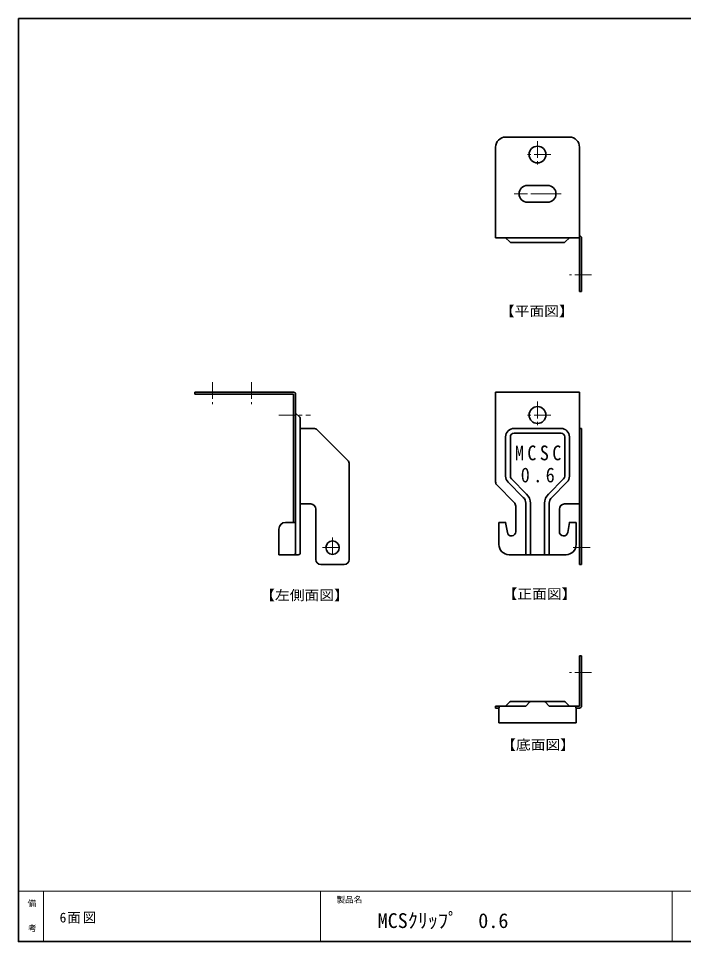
# Model space of a CAD drawing. Units: millimetres on the paper. Extents: x -405 to 411, y -913 to 286.
# Drawn here: x -405 to -206.9, y 11 to 286 of the extents above; entities that cross this region are included whole.
import ezdxf
from ezdxf.enums import TextEntityAlignment as Align

# ---------------------------------------------------------------- set-up
doc = ezdxf.new("R2010")
doc.units = ezdxf.units.MM
doc.linetypes.add('CHAIN1', pattern=[8, 5, -1, 1, -1])
for name, color, linetype, lineweight in [('0-1_本体', 7, 'Continuous', 35), ('0-8_寸法線', 4, 'Continuous', 18), ('F-0_枠図面', 4, 'Continuous', 18), ('F-2_文字1', 4, 'Continuous', 18)]:
    doc.layers.add(name, color=color, linetype=linetype, lineweight=lineweight)
doc.layers.add('0-5_刻印', color=3, linetype='Continuous')
doc.layers.add('F-3_文字2', color=7, linetype='Continuous')
doc.styles.add('ＭＳ ゴシック', font='')
doc.styles.get('ＭＳ ゴシック').set_extended_font_data('MS Gothic')

msp = doc.modelspace()

# ---------------------------------------------------------------- linework, layer by layer
at = {"layer": '0-1_本体'}
for p, q in [((-240.863, 250.649), (-259.863, 250.649)), ((-237.863, 247.649), (-237.863, 220.649)), ((-253.363, 236.249), (-247.363, 236.249)), ((-247.363, 231.249), (-253.363, 231.249)), ((-258.638, 219.425), (-259.863, 220.649)), ((-242.087, 219.425), (-240.863, 220.649)), ((-237.863, 204.649), (-237.863, 220.649)), ((-237.263, 220.649), (-237.263, 204.649)), ((-258.214, 219.249), (-242.511, 219.249)), ((-237.863, 204.649), (-237.263, 204.649)), ((-352.435, 174.652), (-352.435, 174.052)), ((-323.035, 174.652), (-352.435, 174.652)), ((-323.035, 174.052), (-352.435, 174.052)), ((-323.035, 174.052), (-323.035, 135.852)), ((-322.435, 126.852), (-322.435, 174.052)), ((-254.363, 174.652), (-247.863, 174.652)), ((-237.863, 150.694), (-237.863, 174.652)), ((-321.211, 167.227), (-322.435, 168.452)), ((-321.035, 126.852), (-321.035, 166.803)), ((-317.056, 163.852), (-321.035, 163.852)), ((-306.874, 154.291), (-315.996, 163.412)), ((-243.363, 163.852), (-257.363, 163.852)), ((-243.363, 162.452), (-257.363, 162.452)), ((-237.863, 164.052), (-237.863, 123.352)), ((-237.263, 163.852), (-237.863, 163.852)), ((-237.263, 163.852), (-237.263, 123.352)), ((-259.863, 161.352), (-259.863, 149.63)), ((-258.463, 149.63), (-258.463, 161.352)), ((-242.263, 149.63), (-242.263, 161.352)), ((-240.863, 161.352), (-240.863, 149.63)), ((-306.435, 153.23), (-306.435, 124.852)), ((-253.605, 144.316), (-258.14, 148.852)), ((-247.12, 144.316), (-242.585, 148.852)), ((-257.302, 141.791), (-262.423, 146.912)), ((-254.595, 143.326), (-259.13, 147.862)), ((-246.13, 143.326), (-241.595, 147.862)), ((-317.935, 141.352), (-321.035, 141.352)), ((-256.863, 140.73), (-256.863, 133.352)), ((-253.863, 141.559), (-253.863, 126.252)), ((-252.463, 141.559), (-252.463, 126.252)), ((-248.263, 126.252), (-248.263, 141.559)), ((-246.863, 126.252), (-246.863, 141.559)), ((-242.363, 141.352), (-237.863, 141.352)), ((-316.435, 139.852), (-316.435, 124.852)), ((-243.863, 139.852), (-243.863, 133.352)), ((-325.435, 135.852), (-322.435, 135.852)), ((-261.863, 129.252), (-261.863, 135.852)), ((-238.863, 129.252), (-238.863, 135.852)), ((-327.435, 133.852), (-327.435, 126.252)), ((-256.863, 133.352), (-256.863, 133.102)), ((-243.863, 133.352), (-243.863, 133.102)), ((-321.635, 126.252), (-327.435, 126.252)), ((-241.863, 126.252), (-258.863, 126.252)), ((-307.935, 123.352), (-314.935, 123.352)), ((-237.863, 123.352), (-237.263, 123.352)), ((-237.863, 96.155), (-237.263, 96.155)), ((-237.863, 96.155), (-237.863, 81.155)), ((-237.263, 81.155), (-237.263, 96.155)), ((-242.511, 82.555), (-258.214, 82.555)), ((-262.863, 81.155), (-262.863, 80.555)), ((-262.863, 81.155), (-253.863, 81.155)), ((-261.863, 80.555), (-262.863, 80.555)), ((-261.863, 80.555), (-261.863, 76.155)), ((-258.638, 82.379), (-259.863, 81.155)), ((-252.638, 82.379), (-253.863, 81.155)), ((-248.087, 82.379), (-246.863, 81.155)), ((-237.863, 81.155), (-246.863, 81.155)), ((-242.087, 82.379), (-240.863, 81.155)), ((-237.863, 80.555), (-238.863, 80.555)), ((-238.863, 80.555), (-238.863, 76.155)), ((-261.863, 76.155), (-238.863, 76.155))]:
    msp.add_line(p, q, dxfattribs=at)
at = {"layer": '0-1_本体', "color": 4, "linetype": 'CHAIN1', "lineweight": 18}
for p, q in [((-250.363, 249.449), (-250.363, 241.449)), ((-246.363, 245.449), (-254.363, 245.449)), ((-253.363, 233.749), (-257.363, 233.749)), ((-247.363, 233.749), (-253.363, 233.749)), ((-247.363, 233.749), (-243.363, 233.749)), ((-234.263, 209.649), (-240.863, 209.649)), ((-347.235, 177.652), (-347.235, 171.052)), ((-335.535, 177.652), (-335.535, 171.052)), ((-250.363, 171.852), (-250.363, 163.852)), ((-327.435, 167.852), (-318.035, 167.852)), ((-246.363, 167.852), (-254.363, 167.852)), ((-311.435, 131.352), (-311.435, 125.352)), ((-314.435, 128.352), (-308.435, 128.352)), ((-234.713, 128.352), (-240.413, 128.352)), ((-234.263, 91.155), (-240.863, 91.155))]:
    msp.add_line(p, q, dxfattribs=at)
at = {"layer": '0-1_本体'}
for points in [[(-262.863, 247.649), (-262.863, 220.649), (-237.863, 220.649)], [(-262.863, 147.973), (-262.863, 174.652), (-237.863, 174.652)], [(-259.344, 132.885), (-259.867, 135.852), (-261.863, 135.852)], [(-241.382, 132.885), (-240.858, 135.852), (-238.863, 135.852)]]:
    msp.add_lwpolyline(points, dxfattribs=at)
for centre, radius in [((-250.363, 245.449), 2.5), ((-250.363, 167.852), 2.5), ((-311.435, 128.352), 2)]:
    msp.add_circle(centre, radius, dxfattribs=at)
for centre, radius, start, end in [((-259.863, 247.649), 3, 90, 180), ((-240.863, 247.649), 3, 0, 90), ((-253.363, 233.749), 2.5, 90, 270), ((-247.363, 233.749), 2.5, 270, 90), ((-237.863, 220.649), 0.6, 0, 90), ((-258.214, 219.849), 0.6, 225, 270), ((-242.511, 219.849), 0.6, 270, 315), ((-323.035, 174.052), 0.6, 360, 90), ((-321.635, 166.803), 0.6, 0, 45), ((-317.056, 162.352), 1.5, 45, 90), ((-257.363, 161.352), 2.5, 90, 180), ((-257.363, 161.352), 1.1, 90, 180), ((-243.363, 161.352), 2.5, 0, 90), ((-243.363, 161.352), 1.1, 0, 90), ((-307.935, 153.23), 1.5, 0, 45), ((-257.363, 149.63), 2.5, 180, 225), ((-257.363, 149.63), 1.1, 180, 225), ((-243.363, 149.63), 1.1, 315, 0), ((-243.363, 149.63), 2.5, 315, 0), ((-261.363, 147.973), 1.5, 180, 225), ((-256.363, 141.559), 2.5, 0, 45), ((-256.363, 141.559), 3.9, 0, 45), ((-244.363, 141.559), 3.9, 135, 180), ((-244.363, 141.559), 2.5, 135, 180), ((-317.935, 139.852), 1.5, 0, 90), ((-258.363, 140.73), 1.5, 0, 45), ((-242.363, 139.852), 1.5, 90, 180), ((-325.435, 133.852), 2, 90, 180), ((-258.113, 133.102), 1.25, 190, 0), ((-242.613, 133.102), 1.25, 180, 350), ((-258.863, 129.252), 3, 180, 270), ((-241.863, 129.252), 3, 270, 0), ((-323.035, 126.852), 0.6, 270, 0), ((-321.635, 126.852), 0.6, 270, 0), ((-314.935, 124.852), 1.5, 180, 270), ((-307.935, 124.852), 1.5, 270, 0), ((-258.214, 81.955), 0.6, 90, 135), ((-252.214, 81.955), 0.6, 90, 135), ((-248.511, 81.955), 0.6, 45, 90), ((-242.511, 81.955), 0.6, 45, 90), ((-261.263, 80.555), 0.6, 90, 180), ((-239.463, 80.555), 0.6, 0, 90), ((-237.863, 81.155), 0.6, 270, 0)]:
    msp.add_arc(centre, radius, start, end, dxfattribs=at)
at = {"layer": 'F-0_枠図面', "color": 7, "lineweight": 35}
msp.add_line((-405, 286), (-15.5, 286), dxfattribs=at)
at = {"layer": 'F-0_枠図面'}
for p, q in [((-405, 26), (-15.5, 26)), ((-397.5, 26), (-397.5, 11)), ((-315, 26), (-315, 11)), ((-210.25, 26), (-210.25, 11))]:
    msp.add_line(p, q, dxfattribs=at)
at = {"layer": 'F-0_枠図面', "color": 7, "lineweight": 35}
msp.add_lwpolyline([(-405, 286), (-405, 11), (-15.5, 11)], dxfattribs=at)

# ---------------------------------------------------------------- texts
at = {"layer": '0-5_刻印', "char_height": 4.399, "attachment_point": 7, "style": 'ＭＳ ゴシック'}
for s, insert in [('\\T1.38;\\W0.9;MCSC', (-257.113, 154.3)), ('\\T1.38;\\W0.9;0.6', (-255.363, 147.733))]:
    msp.add_mtext(s, dxfattribs=dict(at, insert=insert))
at = {"layer": '0-8_寸法線', "color": 7, "style": 'ＭＳ ゴシック', "width": 1.1}
for s, p in [('【平面図】', (-261.581, 196.451)), ('【左側面図】', (-332.976, 111.836)), ('【正面図】', (-260.781, 112.214)), ('【底面図】', (-261.204, 67.262))]:
    msp.add_text(s, height=2.933, dxfattribs=at).set_placement(p, align=Align.BOTTOM_LEFT)
at = {"layer": 'F-2_文字1', "color": 7, "style": 'ＭＳ ゴシック'}
for s, p in [('備', (-402.289, 20.913)), ('製品名', (-310.273, 21.998)), ('考', (-402.11, 13.49))]:
    msp.add_text(s, height=1.833, dxfattribs=at).set_placement(p, align=Align.BOTTOM_LEFT)
at = {"layer": 'F-3_文字2', "style": 'ＭＳ ゴシック'}
msp.add_text('MCSｸﾘｯﾌﾟ\u30000.6', height=4.399, dxfattribs=at).set_placement((-297.999, 13.709), align=Align.BOTTOM_LEFT)
at = {"layer": 'F-3_文字2', "insert": (-392.736, 16.368), "char_height": 2.933, "attachment_point": 7, "style": 'ＭＳ ゴシック'}
msp.add_mtext('\\T1.15;6面図', dxfattribs=at)

doc.saveas('drawing.dxf')
